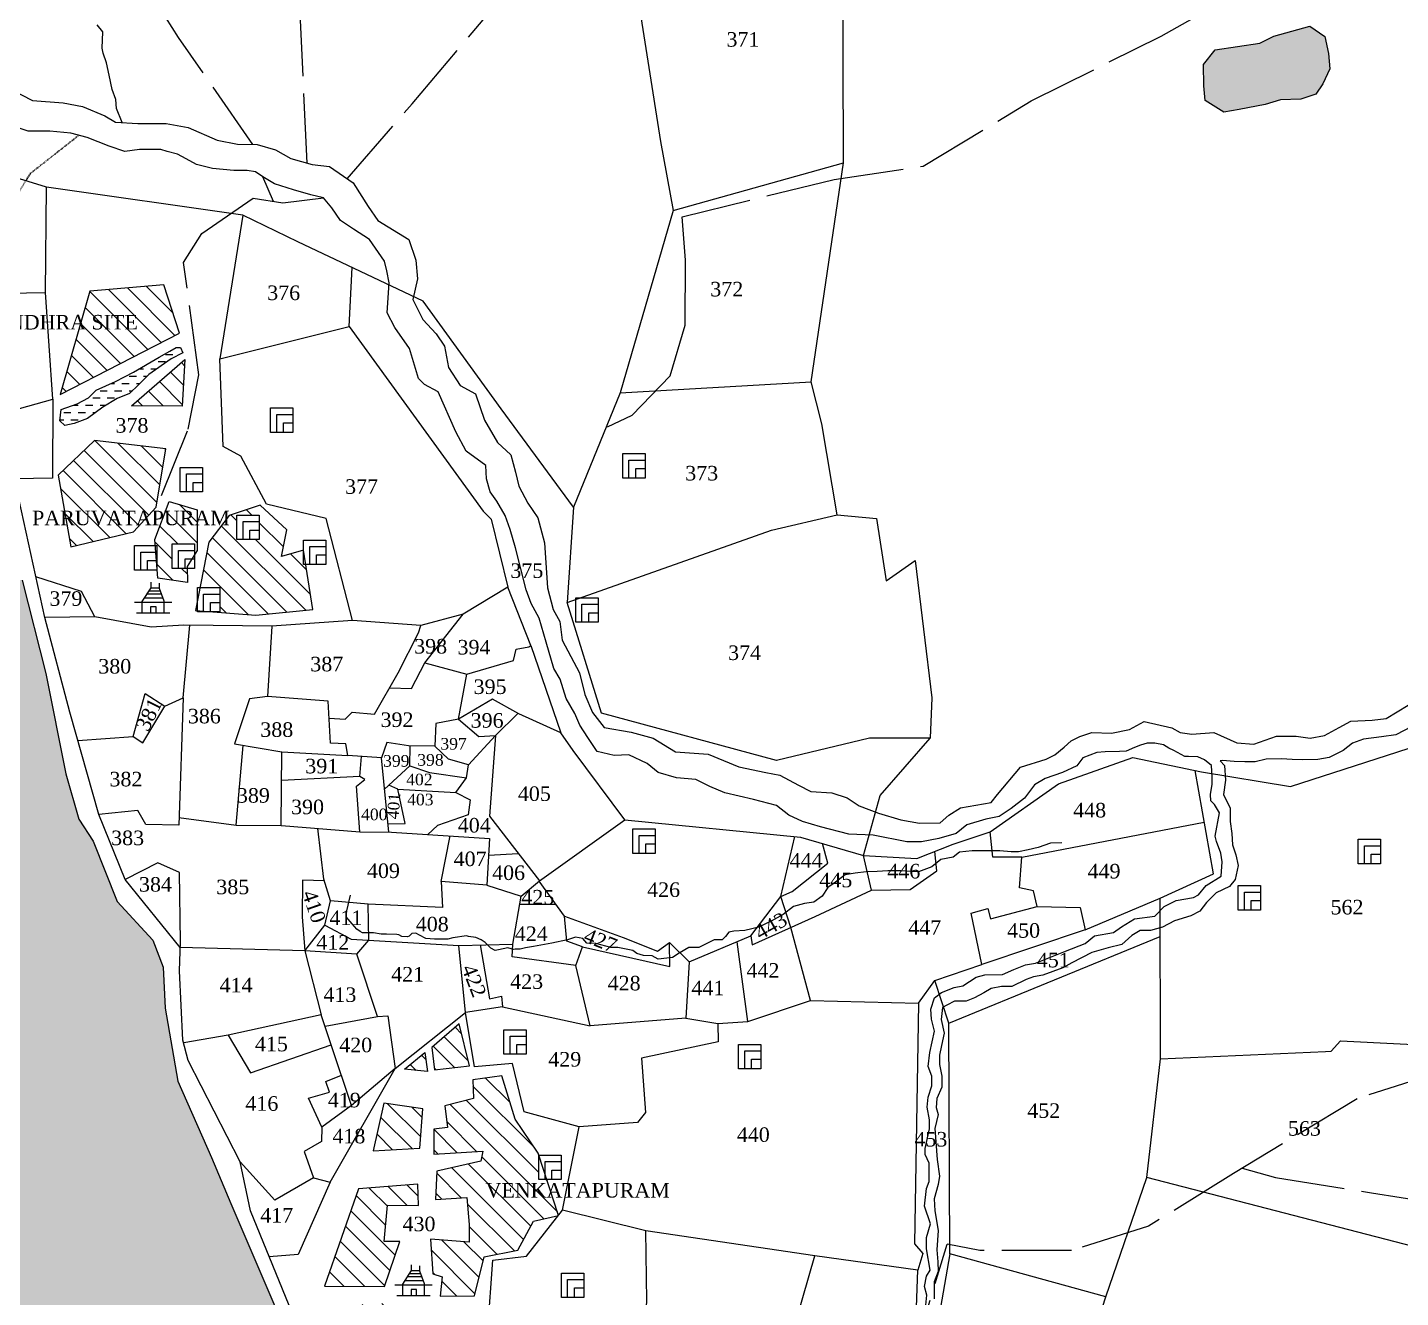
# Model space of a CAD drawing. Header units: millimetres. Extents: x 560 to 2074, y -487 to 930.
# Drawn here: x 1447.5 to 1683.6, y 239.2 to 457.4 of the extents above; entities that cross this region are included whole.
import ezdxf

# ---------------------------------------------------------------- set-up
doc = ezdxf.new("R2010")
doc.units = ezdxf.units.MM
doc.header["$MEASUREMENT"] = 0
doc.linetypes.add('ACAD_ISO02W100', pattern=[15, 12, -3])
doc.linetypes.add('ACAD_ISO07W100', pattern=[3, 0, -3])
for name, color, linetype in [('CARTTRACK', 30, 'ACAD_ISO02W100'), ('NALA', 4, 'Continuous'), ('SQUAREWELL', 5, 'Continuous'), ('SURVEY_BND', 7, 'Continuous'), ('SURVEY_NO', 7, 'Continuous'), ('TEXT', 7, 'Continuous'), ('VILLAGE_AREA', 1, 'Continuous'), ('WATER_BODY', 4, 'Continuous')]:
    doc.layers.add(name, color=color, linetype=linetype)
doc.layers.add('FOOTPATH', color=150, linetype='ACAD_ISO07W100', lineweight=30)
doc.styles.get("Standard").update_dxf_attribs({"font": 'times.ttf'})

# ---------------------------------------------------------------- blocks, each defined once
blk = doc.blocks.new('123')
at = {"layer": 'SQUAREWELL'}
for points in [[(-3.04, 4.2), (0.8, 4.2), (0.8, 0), (-3.04, 0)], [(-1.97, 3.09), (0.8, 3.09), (0.8, 0), (-1.97, 0)], [(0.8, 0), (-0.8, 0), (-0.8, 1.65), (0.8, 1.65)]]:
    blk.add_lwpolyline(points, close=True, dxfattribs=at)

msp = doc.modelspace()

# ---------------------------------------------------------------- hatches: boundary and pattern name
at = {"layer": 'VILLAGE_AREA'}
h = msp.add_hatch(dxfattribs=at)
h.set_pattern_fill('ANSI31', color=256, scale=20, angle=90, style=0)
h.paths.add_polyline_path([(1473.64, 404.9), (1470.98, 413.19), (1458.24, 412.11), (1453.17, 394.35)])
h.paths.add_polyline_path([(1474.6, 400.38), (1465.43, 392.42), (1474.12, 392.36)])
h.paths.add_polyline_path([(1471.33, 385), (1459.05, 386.43), (1452.79, 380.46), (1455, 368.17), (1465.77, 370.72), (1469.64, 374.97)])
h.paths.add_polyline_path([(1492.11, 371.11), (1487.52, 375.32), (1482.22, 373.58), (1478.69, 368.99), (1477.2, 361.17), (1480.57, 361.17), (1480.57, 356.9), (1486.8, 356.44), (1496.56, 357.38), (1495.34, 365.14), (1494.97, 365.14), (1494.97, 367.46), (1494.95, 367.59), (1491.17, 366.49)])
h.paths.add_polyline_path([(1484.61, 369.41), (1483.54, 369.41), (1483.54, 373.61), (1487.38, 373.61), (1487.38, 369.41), (1485.78, 369.41)], flags=16)
h.paths.add_polyline_path([(1476.7, 374.54), (1471.87, 375.95), (1469.4, 369.45), (1469.49, 368.37), (1469.77, 368.37), (1469.77, 364.78), (1469.93, 362.79), (1475.05, 362.06), (1474.98, 364.46), (1472.41, 364.46), (1472.41, 368.66), (1476.25, 368.66), (1476.25, 366.84), (1476.7, 367.56)])
h.paths.add_polyline_path([(1433.14, 404.82), (1466.41, 404.82), (1466.41, 408.65), (1433.14, 408.65)], flags=9)
h.paths.add_polyline_path([(1447.68, 371.18), (1482.18, 371.18), (1482.18, 375.02), (1447.68, 375.02)], flags=9)
h = msp.add_hatch(dxfattribs=at)
h.set_pattern_fill('ANSI31', color=256, scale=20, angle=90, style=0)
h.paths.add_polyline_path([(1521.75, 286.2), (1517.04, 282.14), (1517.52, 278.29), (1523.52, 278.96)])
h.paths.add_polyline_path([(1515.86, 281.26), (1512.33, 278.38), (1516.28, 277.99)])
h.paths.add_polyline_path([(1529.05, 277.26), (1524.06, 276.54), (1524.23, 273.34), (1519.28, 272.07), (1519.72, 268.35), (1517.38, 268.08), (1517.38, 263.81), (1525.82, 264.3), (1525.47, 262.58), (1517.89, 260.87), (1517.69, 256.02), (1523.06, 256.33), (1523.47, 251.71), (1523.47, 248.68), (1516.83, 249.16), (1517.24, 243.24), (1518.83, 242.72), (1518.45, 239.41), (1524.37, 239.45), (1526.02, 246.12), (1531.81, 247.27), (1534.49, 252.26), (1538.83, 253.27), (1536.81, 259.42), (1535.44, 259.42), (1535.44, 263.61), (1535.32, 263.96), (1531.36, 269.8)])
h.paths.add_polyline_path([(1515.48, 271.6), (1508.8, 272.56), (1506.98, 264.38), (1514.95, 264.81)])
h.paths.add_polyline_path([(1509.42, 255.05), (1514.75, 254.98), (1514.65, 258.62), (1504.42, 257.83), (1498.6, 241.13), (1508.9, 241.03), (1511.52, 248.77), (1508.83, 248.77)])
h.paths.add_polyline_path([(1523.7, 233.32), (1518.2, 232.94), (1517.85, 229.37), (1524.77, 228.06)])
h.paths.add_polyline_path([(1510.86, 238.27), (1504.25, 237.89), (1504.11, 233.08), (1512.82, 230.74)])
h.paths.add_polyline_path([(1525.63, 255.63), (1557.88, 255.63), (1557.88, 259.46), (1525.63, 259.46)], flags=9)
at = {"layer": 'WATER_BODY'}
h = msp.add_hatch(dxfattribs=at)
h.set_pattern_fill('DASH', color=256, scale=20, style=0)
h.paths.add_polyline_path([(1358.47, 143.96), (1358.12, 144.8), (1356.46, 145.98), (1354.6, 146.34), (1352.15, 147.46), (1349.87, 148.92), (1348.23, 148.83), (1346.24, 147.73), (1343.71, 145.96), (1341.92, 143.63), (1341.94, 142.08), (1342.22, 141.32), (1343.6, 140.65), (1346.2, 139.08), (1349.94, 135.86), (1353.01, 134.23), (1355.48, 131.51), (1358.92, 130.43), (1359.8, 131.77), (1359.91, 133.86), (1359.61, 136.01), (1358.79, 139.57)])
h.paths.add_polyline_path([(1482.46, 255.31), (1479.14, 263.22), (1473.38, 276.31), (1471.21, 288.9), (1470.85, 295.95), (1469.05, 300.55), (1462.92, 307.24), (1458.81, 317.58), (1456.36, 321.39), (1454.13, 329.16), (1450.66, 346.4), (1446.62, 362.44), (1443.67, 362.51), (1440.65, 360.36), (1438.77, 355.54), (1438.77, 350.86), (1439.64, 346.9), (1441.22, 338.14), (1442.3, 330.73), (1441.36, 327.35), (1438.99, 321.09), (1434.07, 314.65), (1430.4, 311.34), (1425.07, 308.03), (1419.95, 303.86), (1411.51, 299.3), (1406.11, 294.91), (1401, 290.31), (1397.67, 286.67), (1393.21, 278.4), (1391.48, 273.79), (1389.25, 270.99), (1386.29, 268.4), (1384.2, 264.94), (1382.91, 259.35), (1382.41, 256.41), (1383.27, 251.66), (1384.85, 247.27), (1386.29, 243.67), (1386.94, 239.57), (1388.17, 235.83), (1391.62, 233.03), (1396.75, 226.05), (1401.87, 217.71), (1405.18, 213.53), (1406.19, 210.23), (1409.14, 208.43), (1414.76, 205.55), (1417.93, 205.55), (1423.26, 205.55), (1430.03, 207.13), (1438.21, 209.29), (1440.66, 210.08), (1443.54, 209.94), (1446.79, 209), (1452.55, 206.34), (1457.73, 204.18), (1461.77, 203.75), (1466.59, 203.75), (1473.03, 203.75), (1475.97, 206.29), (1478.55, 209.29), (1480.13, 212.24), (1480.07, 214.63), (1480.79, 218.59), (1481.73, 221.82), (1483.17, 224.49), (1488.16, 228.27), (1491.76, 230.78), (1492.12, 232.87)])
h.paths.add_polyline_path([(1302.9, 292.34), (1298.84, 296.49), (1295.52, 299.57), (1292.35, 297.57), (1287.44, 295.47), (1284.41, 293.7), (1281.14, 293.71), (1278.29, 292.83), (1277.26, 289.98), (1277.33, 287.43), (1278.38, 284.29), (1281.56, 282.43), (1288.7, 279.7), (1293.14, 276.86), (1294.54, 272.38), (1293.42, 264.74), (1291.13, 254.29), (1289.68, 246.61), (1288.05, 238.07), (1287.81, 232.4), (1289.35, 229.5), (1290.38, 226.15), (1291.17, 220.32), (1292.39, 217.24), (1293.79, 216.44), (1294.77, 216.44), (1294.21, 220.56), (1292.76, 226.34), (1293.28, 229.93), (1294.63, 232.08), (1298.37, 233.8), (1299.82, 239.15), (1302.26, 251.08), (1304.26, 260.83), (1305.11, 270.66), (1307.07, 277.38), (1307.21, 283.35), (1305.61, 288.38)])
h.paths.add_polyline_path([(1294.05, 337.05), (1287.17, 353.84), (1281.62, 367.38), (1272.99, 387.78), (1272.85, 395.65), (1271.59, 410.12), (1269.35, 424.84), (1266.58, 432.43), (1262.82, 437.79), (1256.29, 444.76), (1248.41, 452.58), (1237.77, 462.14), (1232.41, 468.93), (1230.98, 473.93), (1228.38, 479.73), (1224.99, 483.57), (1221.5, 485.36), (1212.79, 488.96), (1203.43, 491.89), (1195.73, 495.88), (1183.45, 502.57), (1174.69, 506.08), (1170.38, 507.6), (1165.48, 510.03), (1159.21, 512.59), (1152.47, 515.71), (1151.38, 516.04), (1151.38, 514.46), (1152.08, 512.36), (1153.35, 509), (1155.57, 506.01), (1157.23, 503.35), (1158.83, 497.32), (1160.42, 492.75), (1165.63, 486.53), (1169.25, 481.13), (1172.24, 475.61), (1173.58, 471.04), (1176.14, 468.25), (1181.61, 463.93), (1186.44, 459.17), (1192.16, 451.8), (1198.83, 441.9), (1203.36, 432.38), (1211.05, 418.28), (1216.52, 407.76), (1223.01, 395.69), (1226.8, 389.08), (1230.98, 380.22), (1235.08, 371.61), (1238.58, 366.52), (1242.91, 357.23), (1246.02, 351.68), (1247.49, 347.39), (1249.79, 340.72), (1251.55, 334.9), (1252.62, 328.54), (1254.01, 321.29), (1255.56, 317.28), (1258.27, 312.75), (1260.86, 307.44), (1262.53, 301.21), (1263.88, 295.81), (1265.23, 293.87), (1267.51, 292.42), (1270.57, 292.11), (1273.45, 293.47), (1276.96, 296.28), (1280.71, 298.75), (1284.13, 300.1), (1290.72, 301.6), (1293.48, 302.56), (1295.12, 305.41), (1296.74, 326.81)])
h.paths.add_polyline_path([(1666, 501.82), (1660.63, 504.33), (1653.59, 506.57), (1647.16, 507.8), (1642.29, 506.62), (1640.11, 504.72), (1637.37, 500.76), (1636.48, 495.37), (1636.48, 488.84), (1638.99, 484.87), (1643.3, 483.14), (1645.87, 482.81), (1649, 482.03), (1652.69, 482.03), (1658.34, 482.08), (1663.32, 483.26), (1665.33, 484.37), (1667.79, 488.23), (1668.91, 492.44), (1668.91, 496.24), (1667.96, 499.42)])
h.paths.add_polyline_path([(1671.16, 452.94), (1670.54, 455.88), (1667.98, 457.66), (1661.78, 455.96), (1659.38, 454.72), (1651.71, 453.56), (1649.69, 451.08), (1649.77, 447.37), (1650, 444.89), (1653.18, 442.88), (1655.81, 443.34), (1660.31, 444.19), (1662.94, 444.97), (1666.43, 445.12), (1668.99, 445.97), (1670.23, 447.76), (1671.39, 450.31)])
h.paths.add_polyline_path([(1731.92, 159.93), (1729.78, 161.28), (1725.52, 162.54), (1720.95, 162.17), (1719.19, 160.36), (1720.24, 158.96), (1721.81, 158), (1723.34, 157.91), (1726.1, 157.04), (1728.55, 153.94), (1729.25, 151.01), (1727.94, 147.17), (1726.19, 142.19), (1726.92, 141.86), (1727.54, 141.86), (1728.42, 142.08), (1729.52, 143.45), (1730.12, 144.5), (1731.28, 146.15), (1733.21, 149.14), (1733.77, 152.33), (1732.57, 157.82)])
h.paths.add_polyline_path([(1578.74, 101.51), (1575.72, 103.75), (1571.57, 106.55), (1566.3, 109.32), (1564.54, 110.26), (1563.01, 110.52), (1561.82, 110.29), (1560.66, 109.59), (1559.57, 108.28), (1558.83, 107.23), (1557.89, 105.26), (1556.4, 101.6), (1555.98, 97.4), (1555.95, 94.23), (1556.66, 91.99), (1558.52, 90.64), (1559.57, 90.2), (1561.74, 89.49), (1562.78, 88.74), (1562.78, 87.99), (1562.56, 86.5), (1560.69, 83.76), (1561.48, 83.08), (1562.93, 83.08), (1564.09, 83.11), (1567.67, 81.82), (1570.18, 82.05), (1573.15, 85.47), (1576.12, 89.65), (1578.4, 94.13), (1579.3, 97.67)])
h.paths.add_polyline_path([(1409.28, 266.99), (1441.42, 266.99), (1441.42, 270.82), (1409.28, 270.82)], flags=24)
h.paths.add_polyline_path([(1420.3, 275.59), (1433.71, 275.59), (1433.71, 279.51), (1420.3, 279.51)], flags=24)
h.paths.add_polyline_path([(1267.76, 272.76), (1301.54, 272.76), (1301.54, 276.59), (1267.76, 276.59)], flags=9)
h.paths.add_polyline_path([(1227.85, 393.79), (1269.02, 393.79), (1269.02, 397.63), (1227.85, 397.63)], flags=24)
h.paths.add_polyline_path([(1562.85, 94.43), (1569.65, 94.43), (1569.65, 98.24), (1562.85, 98.24)], flags=24)
h = msp.add_hatch(dxfattribs=at)
h.set_pattern_fill('DASH', color=256, scale=10, style=0)
h.paths.add_polyline_path([(1462.94, 393.66), (1465.05, 394.5), (1466.63, 396.03), (1468.37, 397.76), (1472.22, 400.45), (1474.22, 401.5), (1473.85, 402.4), (1473.11, 402.4), (1472.01, 401.77), (1470.16, 400.77), (1465.73, 398.19), (1462.67, 396.61), (1459.35, 395.08), (1458.03, 393.76), (1456.08, 392.76), (1453.29, 391.76), (1453.08, 389.81), (1453.97, 389.02), (1455.56, 389.34), (1457.82, 390.23), (1460.46, 392.18)])

# ---------------------------------------------------------------- linework, layer by layer
at = {"layer": 'CARTTRACK'}
for points in [[(1502.46, 431.44), (1513.67, 444.31), (1528.05, 461.3), (1543.76, 477.7), (1554.82, 485.54), (1554.75, 488.46), (1555.46, 522.14), (1555.49, 525.22), (1556.09, 551.49), (1557.7, 573.68), (1564.22, 597), (1589.65, 605.73), (1605.38, 605.23), (1616.49, 607.92)], [(1495.62, 434.1), (1494.05, 466.69), (1491.11, 488.71), (1484.35, 528.85), (1488.32, 557.12), (1489.49, 569.74), (1492.87, 580.16), (1532.84, 575.32), (1554.29, 571.79)], [(1486.29, 437.32), (1473.48, 455.69), (1462.61, 473.03), (1448.95, 485.91), (1433.7, 503.68), (1416.73, 526.39), (1405.42, 539.26), (1393.12, 551.94), (1378.8, 559.55), (1359.26, 568.15), (1354.25, 569.45), (1349.66, 569.11)], [(1547.22, 388.77), (1551.47, 390.8), (1558.02, 397.54), (1560.6, 406.29), (1560.67, 417.42), (1560.06, 424.9), (1586.21, 431.3), (1601.48, 433.59), (1620.08, 444.81), (1642.44, 455.94), (1650.67, 460.57)], [(1779.23, 437.46), (1775.53, 431.61), (1769.26, 409.46), (1762.86, 392.5), (1750.88, 364.56), (1741.24, 343.86), (1732.72, 324.66), (1717.82, 298.04), (1706.61, 281.53), (1702.13, 279.63), (1689.58, 277.62), (1676.11, 273.33), (1654.83, 260.47), (1640.27, 251.41), (1627.02, 247.23), (1611.23, 247.23), (1605.63, 248.35)], [(1489.8, 427.54), (1488, 431.73)], [(1470.54, 376.97), (1475.15, 388.41), (1477, 397.75), (1474.36, 417.04), (1477.52, 422.04), (1486.35, 428.09), (1491.44, 427.27), (1498.44, 428.12)], [(1656.33, 261.37), (1662.05, 259.76), (1678.59, 257.15), (1689.75, 255.41), (1713.01, 248.17), (1721.64, 245.21), (1732.57, 245.45), (1743.35, 248.25), (1751.52, 249.84), (1759.19, 253.01), (1774.37, 265.66), (1780.14, 274.01), (1790.67, 310.53), (1799.34, 334.83), (1806.04, 354)], [(1481.06, 209.62), (1482.65, 213.27), (1505.79, 208.42), (1514.47, 204.61), (1525.27, 199.52), (1543.14, 193.75), (1557.45, 187.89), (1571.51, 184.12), (1576.8, 181.49), (1586.94, 205.09), (1594.72, 224.44), (1599.2, 227.23), (1605.63, 248.35)]]:
    msp.add_lwpolyline(points, dxfattribs=at)
at = {"layer": 'FOOTPATH', "ltscale": 0.01}
msp.add_lwpolyline([(1431.22, 377.36), (1436.31, 384.66), (1437.08, 393.77), (1436.43, 408.01), (1438.24, 417.06), (1444.15, 426.04), (1448, 432.32), (1456.38, 438.91)], dxfattribs=at)
at = {"layer": 'NALA'}
for points in [[(1463.81, 441.09), (1462.85, 443.48), (1462.72, 445.02), (1462.07, 446.75), (1461.59, 449.24), (1461.12, 451.33), (1460.55, 453.01), (1460.39, 453.86), (1460.48, 456.66), (1459.5, 457.89)], [(1442.84, 447.76), (1448.38, 444.85), (1453.69, 444.46), (1457, 443.83), (1460.82, 442.26), (1462.65, 441.18), (1466.47, 440.9), (1471.39, 440.9), (1475.15, 440.21), (1480.12, 438.04), (1483.66, 437.36), (1487.03, 437.3), (1490.17, 436.39), (1492.8, 434.91), (1496.47, 433.85), (1499.44, 433.56), (1503.49, 430.71), (1506.12, 426.66), (1507.78, 424.27), (1513.09, 420.96), (1514.29, 417.42), (1514.57, 414.23), (1513.77, 410.66), (1515.48, 407.24), (1517.78, 404.78), (1519.2, 402.66), (1519.89, 398.96), (1521.89, 395.88), (1524.57, 394.45), (1526.12, 389.92), (1528.35, 386.1), (1530.63, 383.99), (1531.43, 381.02), (1532, 378.57), (1533.55, 375.68), (1535.26, 373.17), (1536.41, 368.84), (1536.92, 361.14), (1537.9, 357.4), (1539.04, 355.35), (1539.44, 352.1), (1540.92, 349.3), (1542.41, 346.51), (1543.32, 342.8), (1544.64, 339.69), (1546.64, 337.12), (1551.32, 336.33), (1555.09, 335.3), (1558.91, 332.96), (1564.56, 332.51), (1569.82, 330.34), (1574.44, 329.37), (1576.84, 328.91), (1580.09, 327.19), (1582.17, 326.11), (1585.81, 325.91), (1588.45, 325.03), (1590.53, 323.63), (1593.85, 322.39), (1597.65, 321.24), (1600.86, 320.68), (1604.42, 320.76), (1605.94, 322.03), (1607.9, 323.31), (1613.18, 324.23), (1614.3, 325.63), (1618.26, 330.31), (1622.64, 331.69), (1624.12, 332.4), (1625.76, 333.76), (1626.96, 334.84), (1628.44, 335.6), (1630.48, 336.28), (1633.88, 336.12), (1637, 336.8), (1639.48, 338.16), (1644.24, 337.08), (1645.68, 336.28), (1647.68, 335.96), (1651.45, 336.24), (1655.41, 334.48), (1658.37, 334.28), (1662.24, 335.61), (1665.64, 335.61), (1668.04, 335.29), (1670.48, 335.73), (1673.04, 337.13), (1675.04, 338.21), (1678.72, 338.37), (1681.12, 338.65), (1684.86, 340.93)], [(1601.91, 237.28), (1602.13, 239.54), (1601.72, 241.04), (1602.06, 242.81), (1602.7, 243.87), (1602.1, 247.52), (1602.1, 249.48), (1602.77, 251.81), (1601.76, 254.83), (1602.06, 257.9), (1602.55, 259.11), (1602.55, 260.69), (1602.55, 262.27), (1601.87, 263.74), (1601.83, 264.79), (1602.58, 268.15), (1602.62, 269.69), (1602.17, 271.87), (1602.39, 273.6), (1603, 275.56), (1603, 277.22), (1602.36, 278.87), (1602.66, 281.24), (1603.45, 284.94), (1602.96, 287), (1602.81, 288.7), (1603.45, 290.65), (1604.66, 291.56), (1606.84, 292.42), (1608.31, 292.73), (1610.61, 294.23), (1612.08, 294.61), (1615.17, 294.65), (1617.1, 295.51), (1619.1, 296.34), (1620.79, 296.6), (1625.98, 298.69), (1629.37, 300.01), (1630.96, 301.29), (1634.24, 301.9), (1635.59, 302.87), (1637.82, 304.23), (1641.32, 304.72), (1642.94, 306.38), (1644.98, 307.36), (1647.96, 307.88), (1648.81, 308.36), (1650.13, 309.94), (1652.73, 311.56), (1652.89, 314.01), (1652.66, 315.55), (1651.94, 317.51), (1651.68, 318.45), (1652.43, 322.43), (1651.6, 323.86), (1650.96, 324.5), (1650.88, 325.63), (1651.18, 327.36), (1651.18, 328.57), (1651.07, 330.56), (1649.86, 331.54), (1648.73, 332.07), (1647.11, 332.11), (1646.47, 332.14), (1644.58, 333.16), (1643.75, 333.57), (1642.81, 334.14), (1641.34, 334.44), (1640.02, 334.44), (1638.85, 334.1), (1637.84, 333.69), (1636.4, 333.05), (1635.23, 332.97), (1632.8, 332.94), (1631.37, 332.82), (1628.95, 331.92), (1627.93, 330.53), (1625.45, 329.36), (1622.47, 328.38), (1620.66, 327.25), (1618.92, 324.95), (1616.66, 323.22), (1614.57, 321.85), (1612.27, 321.36), (1608.99, 320.38), (1607.15, 318.91), (1604.2, 318.05), (1601.19, 317.45), (1598.7, 317.45), (1592.92, 318.59), (1588.7, 318.77), (1583.87, 320.03), (1580.74, 320.99), (1578.39, 322.08), (1576.28, 323.7), (1572.36, 324.73), (1567.41, 325.87), (1564.82, 326.96), (1562.41, 328.16), (1559.09, 328.46), (1555.96, 329.37), (1554.03, 330.93), (1550.89, 332.44), (1548.36, 332.32), (1545.47, 332.98), (1543.84, 335.39), (1542.48, 337.54), (1541.64, 339.53), (1540.13, 342.12), (1539.11, 345.43), (1538.02, 347.24), (1536.69, 351.81), (1535.49, 355.91), (1534.1, 358.42), (1533.25, 360.77), (1531.44, 368), (1530.48, 371.13), (1529.63, 373.54), (1528.19, 376.01), (1527.04, 377.64), (1526.44, 379.86), (1526.32, 382.15), (1522.93, 384.61), (1521.18, 387.92), (1518.11, 394.79), (1515.76, 396.05), (1514.73, 397.08), (1513.22, 402.26), (1510.69, 405.87), (1509.37, 408.4), (1509.72, 413.56), (1509.3, 415.6), (1508.88, 417.29), (1506.35, 420.96), (1503.57, 422.77), (1501.34, 424.28), (1499.83, 426.44), (1498.44, 428.12), (1496.26, 428.66), (1493.25, 429.5), (1489.99, 430.58), (1488, 431.73), (1486.74, 432.63), (1485.29, 432.87), (1483, 432.87), (1479.32, 433.17), (1476.61, 433.9), (1474.8, 434.86), (1473.29, 435.64), (1471.54, 436.13), (1470.46, 436.43), (1466.78, 436.43), (1464.25, 436.13), (1461.59, 437.03), (1457.8, 438.54), (1454.97, 439.27), (1451.35, 439.63), (1447.67, 439.63), (1444.11, 440.83)], [(1685.5, 337.31), (1682.78, 335.83), (1680.32, 335.54), (1677.2, 335.14), (1675.33, 334.4), (1673.7, 333.14), (1671.28, 331.98), (1669.36, 331.62), (1666.71, 331.58), (1664.94, 331.62), (1663.09, 331.76), (1660.49, 331.69), (1658.6, 331.22), (1656.83, 331.19), (1654.95, 331.29), (1652.99, 331.47), (1652.56, 331.4), (1653.32, 330.57), (1653.46, 328.04), (1653.14, 325.58), (1654.29, 323.23), (1654.29, 320.99), (1654.58, 318.9), (1654.66, 316.98), (1655.24, 315.24), (1655.67, 313.4), (1655.13, 311.01), (1654.19, 309.82), (1651.9, 308.7), (1650.24, 307.04), (1649.07, 305.53), (1647.52, 304.74), (1644.69, 303.91), (1642.66, 302.82), (1640.6, 302.24), (1638.83, 302.24), (1637.38, 301.38), (1635.64, 299.82), (1633.32, 299.28), (1630.5, 298.45), (1627.07, 296.68), (1625.51, 295.81), (1622.07, 294.58), (1620.48, 294.29), (1619.24, 293.79), (1616.75, 292.63), (1614.97, 292.59), (1613.2, 292.27), (1611.93, 291.51), (1610.34, 290.68), (1608.89, 290.1), (1606.9, 290.06), (1605.56, 289.38), (1604.8, 288.98), (1604.58, 286.92), (1605.12, 284.6), (1604.65, 282.45), (1604.33, 280.78), (1604.33, 279.19), (1604.69, 277.17), (1604.69, 275.32), (1603.85, 273.37), (1603.75, 271.83), (1604.11, 270.6), (1603.49, 268.18), (1603.93, 262.9), (1604.33, 260.01), (1604.11, 258.6), (1603.42, 256.11), (1603.49, 254.04), (1604.11, 250.65), (1603.85, 247.35), (1604.04, 245.31), (1604.07, 243.64), (1603.42, 241.87), (1603.42, 238.94)], [(1625.32, 317.27), (1623.41, 317.22), (1621.3, 316.52), (1619.55, 316.08), (1617.92, 315.75), (1616.64, 315.75), (1614.7, 315.9), (1613.44, 315.93), (1611.82, 315.93), (1609.93, 315.93), (1607.74, 315.67), (1606.66, 314.82), (1604.57, 314.44), (1603, 313.18), (1600.68, 312.29), (1597.65, 312.49), (1595.41, 312.49), (1593.57, 312.36), (1591.72, 312.29), (1589.81, 312.1), (1588.09, 311.77), (1586.18, 310.39), (1585.13, 309.6), (1584.14, 308.15), (1582.69, 307.09), (1581.11, 306.9), (1579.19, 306.37), (1577.41, 304.99), (1575.4, 303.86), (1573.2, 302.82), (1572.07, 302.53), (1570.84, 302.24), (1568.96, 302.11), (1568.09, 301.92), (1567.54, 301.18), (1566.96, 300.63), (1566.05, 300.63), (1565.6, 300.63), (1562.95, 299.3), (1561.23, 299.3), (1559.55, 298.36), (1558.42, 297.59), (1555.96, 297.33), (1554.92, 297.85), (1553.43, 297.94), (1552.3, 298.27), (1551.59, 298.82), (1549, 299.3), (1547.83, 299.3), (1545.22, 299.98), (1543.7, 300.07), (1542.99, 300.88), (1541.76, 301.08), (1540.37, 300.65), (1537.68, 300.07), (1535.16, 299.59), (1534.51, 299.49), (1533.12, 299.23), (1532.25, 299.04), (1531.37, 299.04), (1531.08, 298.97), (1530.11, 299.23), (1528.52, 298.91), (1527.94, 298.78), (1527.17, 299.2), (1526.19, 300.17), (1525.52, 300.65), (1524.61, 301.01), (1523.35, 301.2), (1522.99, 301.3), (1520.64, 300.98), (1519.77, 300.75), (1518.5, 300.75), (1517.5, 300.75), (1516.01, 300.85), (1514.91, 301.43), (1514.3, 301.75), (1513.59, 301.72), (1513.17, 301.24), (1512.84, 301.14), (1511.9, 301.2), (1511.35, 301.49), (1511, 301.56), (1509.25, 301.59), (1508.34, 301.59), (1507.02, 301.85), (1505.85, 301.85), (1505.14, 301.85), (1504.72, 302.08), (1504.17, 302.46), (1503.36, 303.37), (1502.33, 304.6), (1502.45, 305.6), (1503.07, 308.28)]]:
    msp.add_lwpolyline(points, dxfattribs=at)
at = {"layer": 'SURVEY_BND'}
for points in [[(1549.64, 480.4), (1556.33, 437.82), (1558.53, 425.97), (1587.83, 434.17), (1587.69, 470.94), (1587.76, 480.28)], [(1549.44, 394.66), (1541.38, 374.97), (1528.97, 391.87), (1515.54, 410.4), (1494.01, 420.58), (1484.55, 425.14), (1450.79, 430), (1427.12, 437.27), (1404.77, 450.46), (1379.69, 456.66), (1365.94, 458.56), (1355.37, 453.12), (1340.7, 453.02), (1339.1, 453.8), (1340.52, 460.04)], [(1558.53, 425.97), (1549.44, 394.66), (1582.27, 396.53), (1587.83, 434.17)], [(1420.92, 411.37), (1450.61, 411.88), (1450.79, 430)], [(1484.55, 425.14), (1480.61, 400.48), (1502.84, 406.03), (1503.37, 416.16)], [(1451.89, 393.55), (1450.61, 411.88)], [(1502.84, 406.03), (1525.88, 374.32), (1527.22, 372.91), (1530.13, 361.21), (1522.44, 356.6), (1515.14, 354.62), (1503.43, 355.5), (1498.87, 373.06), (1488.64, 375.49), (1484.18, 383.74), (1481.16, 385.44), (1480.61, 400.48)], [(1541.38, 374.97), (1540.3, 358.6), (1575.43, 371.03), (1586.7, 373.67), (1584.1, 389.31), (1582.27, 396.53)], [(1419.53, 392.01), (1438.84, 385.01), (1439.96, 390.25), (1451.89, 393.55), (1451.82, 379.96), (1445.32, 379.84), (1438.84, 385.01)], [(1503.43, 355.5), (1489.53, 354.53), (1474.39, 354.69), (1468.8, 354.37), (1459.08, 356.12), (1450.5, 356.01), (1445.32, 379.84)], [(1586.7, 373.67), (1593.47, 373.03), (1595.13, 362.34), (1600.14, 365.8), (1602.97, 342.23), (1602.69, 335.28), (1592.28, 335.28), (1576.28, 331.47), (1546.21, 339.6), (1540.3, 358.6)], [(1459.08, 356.12), (1456.83, 360.51), (1448.98, 363.01)], [(1515.85, 348.23), (1523.06, 346.27), (1531.07, 348.66), (1531.52, 350.6), (1533.74, 351), (1534.05, 351.19), (1530.13, 361.21)], [(1509.8, 343.96), (1513.54, 343.84), (1515.85, 348.23), (1522.44, 356.6)], [(1402.68, 176), (1404.56, 199.51), (1420.69, 201.12), (1440.22, 205.71), (1457.64, 200.93), (1469.15, 198.22), (1480.64, 201.57), (1483.94, 207.59), (1483.49, 215.39), (1483.17, 220.25), (1495.18, 231.22), (1485.89, 254.03), (1484.08, 262.48), (1475.17, 279.91), (1474.26, 283.36), (1473.68, 295.28), (1473.81, 300.28), (1473.68, 312.2), (1469.94, 313.87), (1464.33, 311.02), (1459.78, 322.16), (1454.78, 339.78), (1450.5, 356.01)], [(1456.18, 334.86), (1465.7, 335.57), (1467.76, 342.95), (1471.15, 340.81), (1474.29, 342.22), (1475.41, 354.68)], [(1489.53, 354.53), (1488.77, 342.45), (1485.67, 342.02), (1483.1, 334.3), (1491.26, 332.95), (1502.6, 332.31), (1502.25, 334.3), (1499.6, 334.42), (1499.24, 341.62), (1488.77, 342.45)], [(1499.38, 338.73), (1502.16, 338.54), (1503.34, 339.78), (1507.18, 339.39), (1511.28, 346.53), (1514.72, 353.38), (1515.14, 354.62)], [(1534.05, 351.19), (1539.23, 336.21), (1531.98, 339.45), (1527.45, 341.98), (1521.61, 338.55), (1523.06, 346.27)], [(1474.29, 342.22), (1473.53, 320.36), (1467.87, 320.46), (1466.51, 322.88), (1459.78, 322.16)], [(1465.7, 335.57), (1467.35, 334.47), (1471.15, 340.81)], [(1521.61, 338.55), (1517.73, 337.79), (1517.57, 333.89), (1513.05, 333.97), (1509.28, 334.52), (1508.36, 331.89), (1502.6, 332.31)], [(1521.61, 338.55), (1525.13, 335.6), (1528, 335.74), (1531.8, 339.55)], [(1523.34, 330.7), (1528, 335.74)], [(1528, 335.74), (1526.95, 321.89), (1535.55, 310.75), (1550.23, 321.27), (1541.31, 333.16), (1539.23, 336.21)], [(1591.22, 315.14), (1600.39, 314.61), (1606.65, 317.04), (1613.03, 319.16), (1624.77, 327.44), (1637.53, 331.99), (1649.38, 329.51), (1664.63, 326.96), (1696.07, 337.1), (1697.23, 337.33), (1698.81, 327.88), (1706.48, 327.45), (1705.03, 312.09), (1703.16, 296.01), (1701.75, 281.83), (1685.74, 247.91), (1639.93, 259.77), (1642.3, 280.18), (1642.22, 307.76), (1651.42, 311.97), (1648.27, 329.74)], [(1594.11, 325.44), (1602.69, 335.28)], [(1473.57, 321.68), (1483.42, 320.31), (1484.58, 334.05)], [(1483.42, 320.31), (1491.15, 320.25), (1491.26, 332.95)], [(1508.89, 326.53), (1513.28, 330.52), (1513.34, 333.96)], [(1513.28, 330.52), (1516.63, 329.36), (1522.98, 328.47), (1523.34, 330.7), (1519.9, 331.68), (1517.57, 333.89)], [(1504.69, 328.69), (1504.95, 332.14)], [(1509.63, 319.13), (1508.36, 331.89)], [(1491.18, 320.25), (1504.65, 319.19), (1504.09, 327.01), (1505.51, 328.19), (1504.69, 328.69), (1491.22, 328.01)], [(1511.2, 326.53), (1521.14, 325.94), (1522.98, 328.47)], [(1509.48, 320.59), (1512.44, 320.64), (1511.2, 326.53), (1509.66, 327.22)], [(1521.14, 325.94), (1523.64, 324.68), (1523.27, 322.09), (1518, 320.27), (1516.35, 318.73)], [(1550.23, 321.27), (1580.39, 318.29), (1591.22, 315.14), (1594.11, 325.44)], [(1518.63, 310.63), (1518.9, 306.16), (1506.07, 306.74), (1499.63, 307.33), (1498.49, 311.05), (1497.47, 319.76)], [(1504.65, 319.19), (1510.08, 319.13), (1526.96, 318.06), (1526.47, 310), (1518.63, 310.63), (1520.2, 318.49)], [(1582.14, 290.19), (1600.71, 289.75), (1603.51, 293.65), (1611.61, 296.37), (1609.77, 305.2), (1612.64, 306.01), (1613.08, 304.24), (1621.11, 306.37), (1620.5, 309.04), (1618.08, 309.55), (1618.44, 314.81), (1613.48, 314.86), (1613.03, 319.16)], [(1618.44, 314.81), (1649.84, 320.85)], [(1539.84, 304.69), (1549.96, 301.03), (1555.84, 298.68), (1557.89, 300.16), (1561.26, 296.82), (1571.87, 301.29), (1577.02, 308.06), (1579.42, 318.39)], [(1577.02, 308.06), (1579, 308.92), (1585.12, 313.78), (1584.2, 317.19)], [(1526.79, 315.17), (1531.9, 315.47)], [(1571.87, 301.29), (1572.12, 299.78), (1582.93, 304.63), (1592.62, 309.14), (1591.95, 312.12), (1591.22, 315.14)], [(1592.62, 309.14), (1599.29, 309.25), (1603.88, 312.5), (1603.52, 315.83)], [(1504.14, 298.16), (1495.18, 298.76), (1473.78, 299.31), (1464.33, 311.02)], [(1498.58, 310.76), (1494.8, 310.91), (1494.76, 304.56), (1495.18, 298.76), (1498.62, 303.17), (1499.63, 307.33)], [(1526.47, 310), (1532.4, 308.14), (1535.55, 310.75)], [(1541.78, 296.24), (1542.96, 299.43), (1540.27, 300.4), (1539.84, 304.69), (1535.51, 310.73)], [(1498.62, 303.17), (1503.2, 300.73), (1521.71, 299.63), (1530.95, 299.9), (1532.4, 308.14)], [(1571.39, 286.58), (1582.14, 290.19), (1578.76, 302.76), (1577.02, 308.06)], [(1621.11, 306.37), (1628.51, 306.18), (1629.33, 302.36), (1642.22, 307.76)], [(1504.14, 298.16), (1506.19, 300.55), (1506.07, 306.74)], [(1532.15, 306.73), (1538.36, 306.75)], [(1629.33, 302.36), (1611.61, 296.37)], [(1529.2, 289.11), (1544.28, 285.86), (1541.78, 296.24), (1530.83, 297.7), (1530.95, 299.9)], [(1542.96, 299.43), (1557.98, 296.05), (1557.89, 300.16)], [(1566.23, 286.24), (1571.39, 286.58), (1569.55, 300.31)], [(1632.93, 239.3), (1606.1, 246.64), (1605.91, 286.31), (1642.24, 301.2)], [(1495.18, 298.76), (1498.04, 287.75), (1482.01, 284.24), (1474.38, 282.92)], [(1498.69, 285.78), (1507.68, 287.43), (1504.14, 298.16)], [(1507.68, 287.43), (1509.47, 287.57), (1510.75, 278.49), (1522.8, 288.15), (1521.71, 299.63)], [(1525.34, 299.74), (1526.98, 290.48), (1529.01, 290.97), (1529.2, 289.11), (1522.8, 288.15)], [(1561.26, 296.82), (1560.69, 287.16), (1544.28, 285.86)], [(1605.91, 286.31), (1603.51, 293.65)], [(1495.18, 231.22), (1500.53, 222.68), (1507.05, 218.52), (1514.19, 217.37), (1517.37, 227.52), (1525.79, 221.76), (1527.54, 245.59), (1533.3, 246.27), (1539.52, 254.14), (1542.34, 268.5), (1532.93, 271.07), (1530.88, 279.4), (1524.36, 278.8), (1522.8, 288.15)], [(1600.71, 289.75), (1600.03, 248.41), (1601.45, 246.7), (1600.56, 243.83), (1582.88, 246.3), (1553.82, 250.64), (1539.52, 254.14)], [(1482.01, 284.24), (1485.89, 277.76), (1499.76, 282.56), (1498.04, 287.75)], [(1560.69, 287.16), (1566.23, 286.24), (1566.27, 283.08), (1553.07, 280.29), (1553.76, 270.98), (1552.37, 269.26), (1542.34, 268.5)], [(1642.3, 280.18), (1670.68, 281.43), (1671.67, 281.51), (1673.27, 283.26), (1701.75, 281.83), (1716.71, 279.9), (1768.23, 275.09), (1818.23, 256.26)], [(1510.75, 278.49), (1503.21, 272.18), (1499.76, 282.56)], [(1503.21, 272.18), (1498.11, 268.41), (1495.84, 273.42), (1499.45, 274.45), (1498.81, 276.28), (1501.49, 277.37)], [(1496.7, 259.73), (1499.56, 258.97), (1510.75, 278.49)], [(1498.11, 268.41), (1498.05, 265.98), (1495.08, 264.25), (1496.7, 259.73), (1490.07, 255.91), (1484.08, 262.48)], [(1684.66, 235.39), (1679.83, 212.53), (1629.86, 229.9), (1632.93, 239.3), (1639.93, 259.77)], [(1499.56, 258.97), (1494.06, 246.56), (1489.09, 246.17)], [(1525.79, 221.76), (1541.22, 222.77), (1552.75, 216.39), (1554.01, 238.56), (1553.82, 250.64)], [(1552.75, 216.39), (1568.19, 210.27), (1572.98, 227.68), (1577.56, 227.82), (1582.88, 246.3)], [(1606.1, 246.64), (1604.01, 234.78), (1600.26, 234.29)], [(1563.1, 191.59), (1576.91, 184.3), (1589.28, 214.94), (1594.24, 227.75), (1600.26, 234.29), (1600.56, 243.83)]]:
    msp.add_lwpolyline(points, dxfattribs=at)
at = {"layer": 'VILLAGE_AREA'}
for points in [[(1453.17, 394.35), (1473.64, 404.9), (1470.98, 413.19), (1458.24, 412.11), (1453.17, 394.35)], [(1465.43, 392.42), (1474.6, 400.38), (1474.12, 392.36), (1465.43, 392.42)], [(1469.64, 374.97), (1471.33, 385), (1459.05, 386.43), (1452.79, 380.46), (1455, 368.17), (1465.77, 370.72), (1469.64, 374.97)], [(1475.05, 362.06), (1469.93, 362.79), (1469.4, 369.45), (1471.87, 375.95), (1476.7, 374.54), (1476.7, 367.56), (1474.97, 364.78), (1475.05, 362.06)], [(1476.44, 357.21), (1486.8, 356.44), (1496.56, 357.38), (1494.95, 367.59), (1491.17, 366.49), (1492.11, 371.11), (1487.52, 375.32), (1482.22, 373.58), (1478.69, 368.99), (1476.44, 357.21)], [(1467.26, 356.82), (1467.26, 358.79), (1468.8, 361.12), (1468.8, 362.1)], [(1470.16, 361.92), (1470.16, 361.09), (1470.98, 358.9), (1470.98, 356.74)], [(1467.67, 359.41), (1470.79, 359.41)], [(1468.13, 360.11), (1470.54, 360.09)], [(1468.47, 360.61), (1470.32, 360.61)], [(1468.8, 361.12), (1470.16, 361.11)], [(1465.94, 358.68), (1472.35, 358.68)], [(1466.27, 356.82), (1471.99, 356.82)], [(1517.52, 278.29), (1523.52, 278.96), (1521.75, 286.2), (1517.04, 282.14), (1517.52, 278.29)], [(1512.33, 278.38), (1515.86, 281.26), (1516.28, 277.99), (1512.33, 278.38)], [(1518.45, 239.41), (1524.37, 239.45), (1526.02, 246.12), (1531.81, 247.27), (1534.49, 252.26), (1538.83, 253.27), (1535.32, 263.96), (1531.36, 269.8), (1529.05, 277.26), (1524.06, 276.54), (1524.23, 273.34), (1519.28, 272.07), (1519.72, 268.35), (1517.38, 268.08), (1517.38, 263.81), (1525.82, 264.3), (1525.47, 262.58), (1517.89, 260.87), (1517.69, 256.02), (1523.06, 256.33), (1523.47, 251.71), (1523.47, 248.68), (1516.83, 249.16), (1517.24, 243.24), (1518.83, 242.72), (1518.45, 239.41)], [(1506.98, 264.38), (1514.95, 264.81), (1515.48, 271.6), (1508.8, 272.56), (1506.98, 264.38)], [(1508.9, 241.03), (1511.52, 248.77), (1508.83, 248.77), (1509.42, 255.05), (1514.75, 254.98), (1514.65, 258.62), (1504.42, 257.83), (1498.6, 241.13), (1508.9, 241.03)], [(1512.03, 239.49), (1512.03, 241.46), (1513.57, 243.79), (1513.57, 244.77)], [(1513.23, 243.28), (1515.09, 243.28)], [(1513.57, 243.79), (1514.93, 243.78)], [(1514.93, 244.59), (1514.93, 243.77), (1515.75, 241.57), (1515.75, 239.41)], [(1510.7, 241.36), (1517.12, 241.36)], [(1512.44, 242.09), (1515.56, 242.09)], [(1512.9, 242.78), (1515.31, 242.76)], [(1511.04, 239.49), (1516.76, 239.49)]]:
    msp.add_lwpolyline(points, dxfattribs=at)
for points in [[(1468.69, 356.82), (1469.63, 356.82), (1469.63, 357.87), (1468.69, 357.87)], [(1513.46, 239.49), (1514.4, 239.49), (1514.4, 240.54), (1513.46, 240.54)]]:
    msp.add_lwpolyline(points, close=True, dxfattribs=at)
at = {"layer": 'WATER_BODY'}
for points in [[(1660.31, 444.19), (1655.81, 443.34), (1653.18, 442.88), (1650, 444.89), (1649.77, 447.37), (1649.69, 451.08), (1651.71, 453.56), (1659.38, 454.72), (1661.78, 455.96), (1667.98, 457.66), (1670.54, 455.88), (1671.16, 452.94), (1671.39, 450.31), (1670.23, 447.76), (1668.99, 445.97), (1666.43, 445.12), (1662.94, 444.97), (1660.31, 444.19)], [(1460.46, 392.18), (1457.82, 390.23), (1455.56, 389.34), (1453.97, 389.02), (1453.08, 389.81), (1453.29, 391.76), (1456.08, 392.76), (1458.03, 393.76), (1459.35, 395.08), (1462.67, 396.61), (1465.73, 398.19), (1470.16, 400.77), (1472.01, 401.77), (1473.11, 402.4), (1473.85, 402.4), (1473.85, 402.4), (1474.22, 401.5), (1472.22, 400.45), (1468.37, 397.76), (1466.63, 396.03), (1465.05, 394.5), (1462.94, 393.66), (1460.46, 392.18)], [(1446.62, 362.44), (1450.66, 346.4), (1454.13, 329.16), (1456.36, 321.39), (1458.81, 317.58), (1462.92, 307.24), (1469.05, 300.55), (1470.85, 295.95), (1471.21, 288.9), (1473.38, 276.31), (1479.14, 263.22), (1482.46, 255.31), (1492.12, 232.87)]]:
    msp.add_lwpolyline(points, dxfattribs=at)

# ---------------------------------------------------------------- block references
at = {"layer": 'SURVEY_BND'}
for p in [(1492.35, 387.83), (1552.89, 379.99), (1476.82, 377.6), (1486.58, 369.41), (1468.97, 364.17), (1475.45, 364.46), (1498.01, 365.14), (1479.77, 356.97), (1544.81, 355.2), (1554.64, 315.48), (1679.33, 313.71), (1658.69, 305.74), (1532.47, 280.98), (1572.82, 278.45), (1538.47, 259.42), (1542.35, 239.16)]:
    msp.add_blockref('123', p, dxfattribs=at)

# ---------------------------------------------------------------- texts
at = {"layer": 'SURVEY_NO'}
for s, height, p in [('371', 2.5, (1567.69, 454.13)), ('376', 2.5, (1488.74, 410.58)), ('372', 2.5, (1564.91, 411.21)), ('378', 2.5, (1462.66, 387.79)), ('373', 2.5, (1560.6, 379.58)), ('377', 2.5, (1502.13, 377.28)), ('375', 2.5, (1530.54, 362.83)), ('379', 2.5, (1451.3, 358.03)), ('398', 2.5, (1514, 349.83)), ('394', 2.5, (1521.45, 349.67)), ('374', 2.5, (1567.97, 348.72)), ('380', 2.5, (1459.7, 346.39)), ('387', 2.5, (1496.15, 346.77)), ('395', 2.5, (1524.22, 342.88)), ('386', 2.5, (1475.1, 337.83)), ('388', 2.5, (1487.55, 335.51)), ('392', 2.5, (1508.22, 337.21)), ('396', 2.5, (1523.71, 337.09)), ('397', 2, (1518.51, 333.32)), ('391', 2.5, (1495.29, 329.24)), ('399', 2, (1508.66, 330.38)), ('398', 2, (1514.54, 330.55)), ('382', 2.5, (1461.62, 327)), ('402', 2, (1512.63, 327.18)), ('389', 2.5, (1483.53, 324.2)), ('403', 2, (1512.8, 323.74)), ('405', 2.5, (1531.83, 324.5)), ('390', 2.5, (1492.84, 322.22)), ('448', 2.5, (1627.29, 321.66)), ('400', 2, (1504.88, 321.18)), ('404', 2.5, (1521.5, 319.07)), ('383', 2.5, (1461.91, 316.9)), ('407', 2.5, (1520.79, 313.29)), ('444', 2.5, (1578.56, 313.04)), ('409', 2.5, (1505.89, 311.25)), ('406', 2.5, (1527.4, 310.91)), ('445', 2.5, (1583.65, 309.66)), ('446', 2.5, (1595.35, 311.18)), ('449', 2.5, (1629.77, 311.18)), ('384', 2.5, (1466.7, 308.91)), ('385', 2.5, (1479.99, 308.47)), ('425', 2.5, (1532.43, 306.7)), ('426', 2.5, (1554.05, 308)), ('562', 2.5, (1671.53, 305)), ('411', 2.5, (1499.44, 303.17)), ('408', 2.5, (1514.28, 302.08)), ('424', 2.5, (1531.3, 300.43)), ('447', 2.5, (1598.94, 301.49)), ('450', 2.5, (1615.94, 300.99)), ('412', 2.5, (1497.19, 298.94)), ('451', 2.5, (1621.04, 295.9)), ('421', 2.5, (1510.05, 293.46)), ('442', 2.5, (1571.13, 294.12)), ('414', 2.5, (1480.55, 291.59)), ('423', 2.5, (1530.51, 292.2)), ('428', 2.5, (1547.27, 291.93)), ('441', 2.5, (1561.66, 291.11)), ('413', 2.5, (1498.4, 289.96)), ('415', 2.5, (1486.63, 281.47)), ('420', 2.5, (1501.12, 281.31)), ('429', 2.5, (1537.06, 278.85)), ('419', 2.5, (1499.16, 271.84)), ('416', 2.5, (1484.99, 271.25)), ('452', 2.5, (1619.4, 270.03)), ('563', 2.5, (1664.22, 266.97)), ('418', 2.5, (1499.95, 265.65)), ('440', 2.5, (1569.47, 265.9)), ('453', 2.5, (1600, 265.11)), ('417', 2.5, (1487.54, 252.04)), ('430', 2.5, (1512, 250.55))]:
    msp.add_text(s, height=height, dxfattribs=at).set_placement(p)
for s, height, rotation, p in [('381', 2.5, 63.7596, (1468.26, 336.25)), ('401', 2, 86.0656, (1511.32, 321.3)), ('410', 2.5, 289.18, (1494.69, 308.62)), ('443', 2.5, 29.6109, (1573.48, 300.55)), ('427', 2.5, 338.2209, (1542.95, 300.4)), ('422', 2.5, 291.1263, (1522.12, 295.79))]:
    msp.add_text(s, height=height, rotation=rotation, dxfattribs=at).set_placement(p)
at = {"layer": 'TEXT'}
for s, p in [('ADI ANDHRA SITE', (1433.78, 405.52)), ('PARUVATAPURAM', (1448.32, 371.88)), ('VENKATAPURAM', (1526.27, 256.33))]:
    msp.add_text(s, height=2.5, dxfattribs=at).set_placement(p)

doc.saveas('drawing.dxf')
